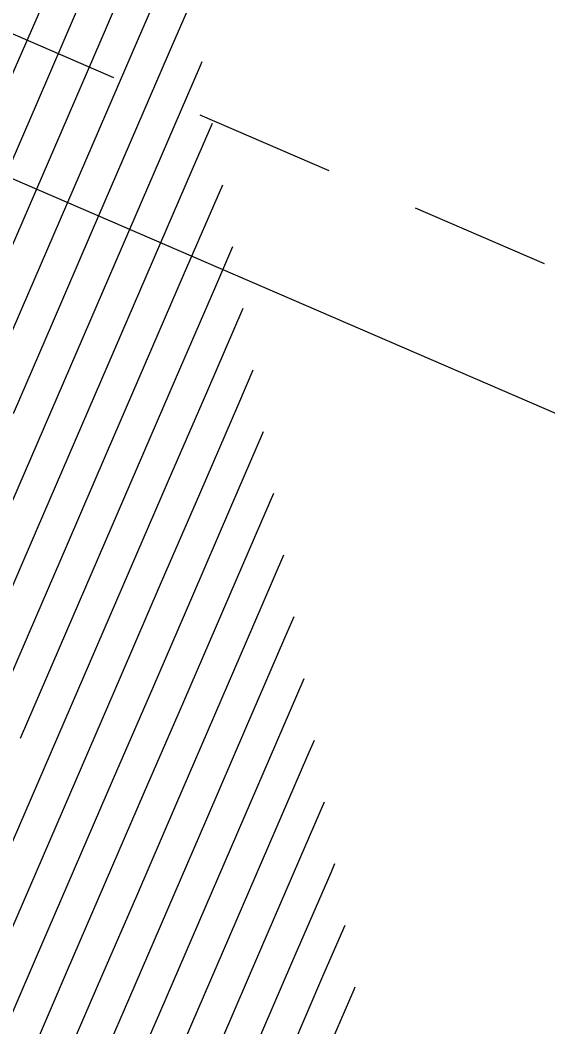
# Model space of a CAD drawing. Header units: millimetres. Extents: x 12535370 to 12592842, y 356201668 to 356234587.
# Drawn here: x 12556657 to 12557847, y 356220510 to 356222781 of the extents above; entities that cross this region are included whole.
import ezdxf
from ezdxf.enums import TextEntityAlignment as Align

# ---------------------------------------------------------------- set-up
doc = ezdxf.new("R2010")
doc.units = ezdxf.units.MM
doc.header["$MEASUREMENT"] = 0
doc.linetypes.add('Dashed Long', pattern=[529.166651, 317.499995, -211.666656])
doc.linetypes.add('Dot & Dashed', pattern=[6702.78, 3527.78, -1763.89, 0, -1411.11])
for name, color, linetype, lineweight in [('New_255 Plangrafiken_Pen_No__39', 8, 'Continuous', 13), ('New_290 Raster _ Achsen_Pen_No__108', 7, 'Continuous', 13), ('New_Baulinie_Pen_No__21', 1, 'Continuous', 13), ('New_GRUNDSTÜCKSGRENZE_Pen_No__1', 7, 'Continuous', 13)]:
    doc.layers.add(name, color=color, linetype=linetype, lineweight=lineweight)
doc.layers.add('New_290 Raster _ Achsen', color=7, linetype='Continuous')
doc.layers.add('New_GRUNDSTÜCKSGRENZE', color=7, linetype='Continuous')
doc.styles.add('GENERATED_STYLE_1', font='arial.ttf')
doc.dimstyles.new('GENERATED_STYLE__1', dxfattribs={"dimtxt": 125, "dimasz": 47.5, "dimexe": 0.18, "dimexo": 2, "dimgap": 0, "dimtad": 1, "dimlfac": 0.001, "dimzin": 0, "dimdsep": 46, "dimtxsty": 'GENERATED_STYLE_1', "dimblk": 'ARROWHEAD_2', "dimblk1": 'ARROWHEAD_2', "dimblk2": 'ARROWHEAD_2', "dimcen": 0.09, "dimclrd": 7, "dimclre": 7, "dimclrt": 7, "dimadec": 0, "dimazin": 0, "dimtfac": 1, "dimtdec": 4, "dimtmove": 0, "dimatfit": 3, "dimfxl": 1, "dimtolj": 1, "dimtzin": 0, "dimarcsym": 0})

# ---------------------------------------------------------------- blocks, each defined once
blk = doc.blocks.new('*X17', base_point=(12240439.2, 356160438.4))
at = {"layer": 'New_255 Plangrafiken_Pen_No__39', "color": 8, "linetype": 'Continuous', "lineweight": 13}
for p, q in [((12556941, 356222972.9), (12556852.9, 356222769)), ((12556941, 356222972.9), (12556852.9, 356222769)), ((12557011, 356222942.7), (12556923, 356222738.7)), ((12557011, 356222942.7), (12556923, 356222738.7)), ((12556712.8, 356222829.5), (12556624.7, 356222625.6)), ((12556712.8, 356222829.5), (12556624.7, 356222625.6)), ((12557043.9, 356222826.3), (12556993, 356222708.5)), ((12557043.9, 356222826.3), (12556993, 356222708.5)), ((12556782.8, 356222799.3), (12556694.8, 356222595.4)), ((12556782.8, 356222799.3), (12556694.8, 356222595.4)), ((12556852.9, 356222769), (12556764.8, 356222565.1)), ((12556852.9, 356222769), (12556764.8, 356222565.1)), ((12556923, 356222738.7), (12556834.9, 356222534.8)), ((12556923, 356222738.7), (12556834.9, 356222534.8)), ((12556993, 356222708.5), (12556904.9, 356222504.6)), ((12556993, 356222708.5), (12556904.9, 356222504.6)), ((12557066.9, 356222687.1), (12557063.1, 356222678.2)), ((12557066.9, 356222687.1), (12557063.1, 356222678.2)), ((12557063.1, 356222678.2), (12556975, 356222474.3)), ((12557063.1, 356222678.2), (12556975, 356222474.3)), ((12556694.8, 356222595.4), (12556606.7, 356222391.4)), ((12556694.8, 356222595.4), (12556606.7, 356222391.4)), ((12556764.8, 356222565.1), (12556676.7, 356222361.2)), ((12556764.8, 356222565.1), (12556676.7, 356222361.2)), ((12557089.9, 356222547.9), (12557045, 356222444)), ((12557089.9, 356222547.9), (12557045, 356222444)), ((12556834.9, 356222534.8), (12556746.8, 356222330.9)), ((12556834.9, 356222534.8), (12556746.8, 356222330.9)), ((12556904.9, 356222504.6), (12556816.8, 356222300.7)), ((12556904.9, 356222504.6), (12556816.8, 356222300.7)), ((12556975, 356222474.3), (12556886.9, 356222270.4)), ((12556975, 356222474.3), (12556886.9, 356222270.4)), ((12557045, 356222444), (12556956.9, 356222240.1)), ((12557045, 356222444), (12556956.9, 356222240.1)), ((12557112.9, 356222408.7), (12557027, 356222209.9)), ((12557112.9, 356222408.7), (12557027, 356222209.9)), ((12556676.7, 356222361.2), (12556588.6, 356222157.3)), ((12556676.7, 356222361.2), (12556588.6, 356222157.3)), ((12556746.8, 356222330.9), (12556658.7, 356222127)), ((12556746.8, 356222330.9), (12556658.7, 356222127)), ((12556816.8, 356222300.7), (12556728.8, 356222096.7)), ((12556816.8, 356222300.7), (12556728.8, 356222096.7)), ((12556886.9, 356222270.4), (12556798.8, 356222066.5)), ((12556886.9, 356222270.4), (12556798.8, 356222066.5)), ((12557135.9, 356222269.5), (12557097.1, 356222179.6)), ((12557135.9, 356222269.5), (12557097.1, 356222179.6)), ((12556956.9, 356222240.1), (12556868.9, 356222036.2)), ((12556956.9, 356222240.1), (12556868.9, 356222036.2)), ((12557027, 356222209.9), (12556938.9, 356222006)), ((12557027, 356222209.9), (12556938.9, 356222006)), ((12557097.1, 356222179.6), (12557009, 356221975.7)), ((12557097.1, 356222179.6), (12557009, 356221975.7)), ((12556658.7, 356222127), (12556570.6, 356221923.1)), ((12556658.7, 356222127), (12556570.6, 356221923.1)), ((12557158.9, 356222130.3), (12557079, 356221945.4)), ((12557158.9, 356222130.3), (12557079, 356221945.4)), ((12556728.8, 356222096.7), (12556640.7, 356221892.8)), ((12556728.8, 356222096.7), (12556640.7, 356221892.8)), ((12556798.8, 356222066.5), (12556710.7, 356221862.6)), ((12556798.8, 356222066.5), (12556710.7, 356221862.6)), ((12556868.9, 356222036.2), (12556780.8, 356221832.3)), ((12556868.9, 356222036.2), (12556780.8, 356221832.3)), ((12556938.9, 356222006), (12556850.8, 356221802.1)), ((12556938.9, 356222006), (12556850.8, 356221802.1)), ((12557181.9, 356221991.1), (12557149.1, 356221915.2)), ((12557181.9, 356221991.1), (12557149.1, 356221915.2)), ((12557009, 356221975.7), (12556920.9, 356221771.8)), ((12557009, 356221975.7), (12556920.9, 356221771.8)), ((12557079, 356221945.4), (12556990.9, 356221741.5)), ((12557079, 356221945.4), (12556990.9, 356221741.5)), ((12557149.1, 356221915.2), (12557061, 356221711.3)), ((12557149.1, 356221915.2), (12557061, 356221711.3)), ((12556710.7, 356221862.6), (12556622.6, 356221658.7)), ((12556710.7, 356221862.6), (12556622.6, 356221658.7)), ((12557204.9, 356221851.9), (12557131, 356221681)), ((12557204.9, 356221851.9), (12557131, 356221681)), ((12556780.8, 356221832.3), (12556692.7, 356221628.4)), ((12556780.8, 356221832.3), (12556692.7, 356221628.4)), ((12556850.8, 356221802.1), (12556762.7, 356221598.1)), ((12556850.8, 356221802.1), (12556762.7, 356221598.1)), ((12556920.9, 356221771.8), (12556832.8, 356221567.9)), ((12556920.9, 356221771.8), (12556832.8, 356221567.9)), ((12556990.9, 356221741.5), (12556902.9, 356221537.6)), ((12556990.9, 356221741.5), (12556902.9, 356221537.6)), ((12557061, 356221711.3), (12556972.9, 356221507.4)), ((12557061, 356221711.3), (12556972.9, 356221507.4)), ((12557227.9, 356221712.7), (12557201.1, 356221650.7)), ((12557227.9, 356221712.7), (12557201.1, 356221650.7)), ((12557131, 356221681), (12557043, 356221477.1)), ((12557131, 356221681), (12557043, 356221477.1)), ((12557201.1, 356221650.7), (12557113, 356221446.8)), ((12557201.1, 356221650.7), (12557113, 356221446.8)), ((12556692.7, 356221628.4), (12556604.6, 356221424.5)), ((12556692.7, 356221628.4), (12556604.6, 356221424.5)), ((12556762.7, 356221598.1), (12556674.7, 356221394.2)), ((12556762.7, 356221598.1), (12556674.7, 356221394.2)), ((12557250.9, 356221573.5), (12557183.1, 356221416.6)), ((12557250.9, 356221573.5), (12557183.1, 356221416.6)), ((12556832.8, 356221567.9), (12556744.7, 356221364)), ((12556832.8, 356221567.9), (12556744.7, 356221364)), ((12556902.9, 356221537.6), (12556814.8, 356221333.7)), ((12556902.9, 356221537.6), (12556814.8, 356221333.7)), ((12556972.9, 356221507.4), (12556884.8, 356221303.4)), ((12556972.9, 356221507.4), (12556884.8, 356221303.4)), ((12557043, 356221477.1), (12556954.9, 356221273.2)), ((12557043, 356221477.1), (12556954.9, 356221273.2)), ((12557113, 356221446.8), (12557024.9, 356221242.9)), ((12557113, 356221446.8), (12557024.9, 356221242.9)), ((12557273.9, 356221434.3), (12557253.1, 356221386.3)), ((12557273.9, 356221434.3), (12557253.1, 356221386.3)), ((12557183.1, 356221416.6), (12557095, 356221212.7)), ((12557183.1, 356221416.6), (12557095, 356221212.7)), ((12556674.7, 356221394.2), (12556586.6, 356221190.3)), ((12556674.7, 356221394.2), (12556586.6, 356221190.3)), ((12557253.1, 356221386.3), (12557165, 356221182.4)), ((12557253.1, 356221386.3), (12557165, 356221182.4)), ((12556744.7, 356221364), (12556656.6, 356221160.1)), ((12556744.7, 356221364), (12556656.6, 356221160.1)), ((12556814.8, 356221333.7), (12556726.7, 356221129.8)), ((12556814.8, 356221333.7), (12556726.7, 356221129.8)), ((12556884.8, 356221303.4), (12556796.7, 356221099.5)), ((12556884.8, 356221303.4), (12556796.7, 356221099.5)), ((12557296.9, 356221295.1), (12557235.1, 356221152.1)), ((12557296.9, 356221295.1), (12557235.1, 356221152.1)), ((12556954.9, 356221273.2), (12556866.8, 356221069.3)), ((12556954.9, 356221273.2), (12556866.8, 356221069.3)), ((12557024.9, 356221242.9), (12556936.8, 356221039)), ((12557024.9, 356221242.9), (12556936.8, 356221039)), ((12557095, 356221212.7), (12557006.9, 356221008.7)), ((12557095, 356221212.7), (12557006.9, 356221008.7)), ((12557165, 356221182.4), (12557077, 356220978.5)), ((12557165, 356221182.4), (12557077, 356220978.5)), ((12557235.1, 356221152.1), (12557147, 356220948.2)), ((12557235.1, 356221152.1), (12557147, 356220948.2)), ((12557319.9, 356221155.9), (12557305.1, 356221121.9)), ((12557319.9, 356221155.9), (12557305.1, 356221121.9)), ((12556726.7, 356221129.8), (12556638.6, 356220925.9)), ((12556726.7, 356221129.8), (12556638.6, 356220925.9)), ((12557305.1, 356221121.9), (12557217.1, 356220918)), ((12557305.1, 356221121.9), (12557217.1, 356220918)), ((12556796.7, 356221099.5), (12556708.7, 356220895.6)), ((12556796.7, 356221099.5), (12556708.7, 356220895.6)), ((12556866.8, 356221069.3), (12556778.7, 356220865.4)), ((12556866.8, 356221069.3), (12556778.7, 356220865.4)), ((12556936.8, 356221039), (12556848.8, 356220835.1)), ((12556936.8, 356221039), (12556848.8, 356220835.1)), ((12557006.9, 356221008.7), (12556918.8, 356220804.8)), ((12557006.9, 356221008.7), (12556918.8, 356220804.8)), ((12557342.9, 356221016.7), (12557287.1, 356220887.7)), ((12557342.9, 356221016.7), (12557287.1, 356220887.7)), ((12557077, 356220978.5), (12556988.9, 356220774.6)), ((12557077, 356220978.5), (12556988.9, 356220774.6)), ((12557147, 356220948.2), (12557058.9, 356220744.3)), ((12557147, 356220948.2), (12557058.9, 356220744.3)), ((12557217.1, 356220918), (12557129, 356220714)), ((12557217.1, 356220918), (12557129, 356220714)), ((12556708.7, 356220895.6), (12556620.6, 356220691.7)), ((12556708.7, 356220895.6), (12556620.6, 356220691.7)), ((12556778.7, 356220865.4), (12556690.6, 356220661.4)), ((12556778.7, 356220865.4), (12556690.6, 356220661.4)), ((12557287.1, 356220887.7), (12557199, 356220683.8)), ((12557287.1, 356220887.7), (12557199, 356220683.8)), ((12557365.9, 356220877.6), (12557357.2, 356220857.4)), ((12557365.9, 356220877.6), (12557357.2, 356220857.4)), ((12557357.2, 356220857.4), (12557269.1, 356220653.5)), ((12557357.2, 356220857.4), (12557269.1, 356220653.5)), ((12556848.8, 356220835.1), (12556760.7, 356220631.2)), ((12556848.8, 356220835.1), (12556760.7, 356220631.2)), ((12556918.8, 356220804.8), (12556830.7, 356220600.9)), ((12556918.8, 356220804.8), (12556830.7, 356220600.9)), ((12556988.9, 356220774.6), (12556900.8, 356220570.7)), ((12556988.9, 356220774.6), (12556900.8, 356220570.7)), ((12557058.9, 356220744.3), (12556970.8, 356220540.4)), ((12557058.9, 356220744.3), (12556970.8, 356220540.4)), ((12557388.9, 356220738.4), (12557339.1, 356220623.3)), ((12557388.9, 356220738.4), (12557339.1, 356220623.3)), ((12557129, 356220714), (12557040.9, 356220510.1)), ((12557129, 356220714), (12557040.9, 356220510.1)), ((12557199, 356220683.8), (12557110.9, 356220479.9)), ((12557199, 356220683.8), (12557110.9, 356220479.9)), ((12556690.6, 356220661.4), (12556602.5, 356220457.5)), ((12556690.6, 356220661.4), (12556602.5, 356220457.5)), ((12557269.1, 356220653.5), (12557181, 356220449.6)), ((12557269.1, 356220653.5), (12557181, 356220449.6)), ((12556760.7, 356220631.2), (12556672.6, 356220427.3)), ((12556760.7, 356220631.2), (12556672.6, 356220427.3)), ((12557339.1, 356220623.3), (12557251.1, 356220419.3)), ((12557339.1, 356220623.3), (12557251.1, 356220419.3)), ((12556830.7, 356220600.9), (12556742.6, 356220397)), ((12556830.7, 356220600.9), (12556742.6, 356220397)), ((12557409.2, 356220593), (12557321.1, 356220389.1)), ((12557409.2, 356220593), (12557321.1, 356220389.1)), ((12557411.9, 356220599.2), (12557409.2, 356220593)), ((12557411.9, 356220599.2), (12557409.2, 356220593)), ((12556900.8, 356220570.7), (12556812.7, 356220366.7)), ((12556900.8, 356220570.7), (12556812.7, 356220366.7)), ((12556970.8, 356220540.4), (12556882.8, 356220336.5)), ((12556970.8, 356220540.4), (12556882.8, 356220336.5)), ((12557040.9, 356220510.1), (12556952.8, 356220306.2)), ((12557040.9, 356220510.1), (12556952.8, 356220306.2))]:
    blk.add_line(p, q, dxfattribs=at)
blk = doc.blocks.new('Fill_3', base_point=(12240439.2, 356160438.4))
at = {"layer": 'New_255 Plangrafiken_Pen_No__39', "color": 8, "linetype": 'Continuous', "lineweight": 13}
blk.add_blockref('*X17', (12240439.2, 356160438.4), dxfattribs=at)
blk = doc.blocks.new('Standard grid marker[35]', base_point=(12542916.7, 356228351.1))
at = {"layer": 'New_290 Raster _ Achsen_Pen_No__108', "color": 7, "linetype": 'Dot & Dashed', "lineweight": 13}
blk.add_line((12543834.8, 356227954.6), (12564850.8, 356218876), dxfattribs=at)
at = {"layer": 'New_290 Raster _ Achsen_Pen_No__108', "color": 7, "lineweight": 13, "style": 'GENERATED_STYLE_1'}
for tag, p in [('AC_MarkerText_1_0', (12542799.4, 356228486.6)), ('AC_MarkerText_1_1', (12565972.8, 356218476.1))]:
    blk.add_attdef(tag, text='', height=150, rotation=336.6365, dxfattribs=at).set_placement(p, align=Align.TOP_CENTER)
blk = doc.blocks.new('*D175', base_point=(12240439.2, 356160438.4))
at = {"layer": 'New_GRUNDSTÜCKSGRENZE_Pen_No__1', "color": 7, "linetype": 'Continuous', "lineweight": 13, "transparency": 16777216}
for p, q in [((12558057.6, 356223871.2), (12558052.9, 356223901.4)), ((12558103.9, 356223878.4), (12558011.3, 356223863.9)), ((12558091.3, 356223858.2), (12558023.9, 356223884.2)), ((12560800.1, 356206349.1), (12558057.6, 356223871.2)), ((12560846.5, 356206356.4), (12560753.8, 356206341.9)), ((12560766.5, 356206362.1), (12560833.8, 356206336.1)), ((12560804.9, 356206318.9), (12560800.1, 356206349.1))]:
    blk.add_line(p, q, dxfattribs=at)
at = {"layer": 'New_GRUNDSTÜCKSGRENZE_Pen_No__1', "color": 7, "lineweight": 13, "transparency": 16777216, "insert": (12559385.9, 356215352.4), "char_height": 125, "attachment_point": 7, "rotation": 278.8957, "style": 'GENERATED_STYLE_1'}
blk.add_mtext('\\A1;{\\pql;\\fArial|b0|i0|c0|p0;\\W1.000000;17,73\\fArial|b0|i0|c0|p0;\\W1.000000;\\A1{\\H.66x;\\S5^  ;}}', dxfattribs=at)
blk = doc.blocks.new('ARROWHEAD_2')
at = {"color": 0, "linetype": 'Continuous', "lineweight": 0}
for p, q in [((-0.378, -0.655), (0.378, 0.655)), ((0, 0), (-1, 0))]:
    blk.add_line(p, q, dxfattribs=at)

msp = doc.modelspace()

# ---------------------------------------------------------------- linework, layer by layer
at = {"layer": 'New_Baulinie_Pen_No__21', "color": 1, "linetype": 'Dashed Long', "lineweight": 13}
msp.add_lwpolyline([(12541516.719, 356229282.727), (12561182.515, 356220787.43)], dxfattribs=at)

# ---------------------------------------------------------------- block references
at = {"layer": 'New_255 Plangrafiken_Pen_No__39', "color": 8, "linetype": 'Continuous', "lineweight": 13}
msp.add_blockref('Fill_3', (12240439.157, 356160438.356), dxfattribs=at)
at = {"layer": 'New_290 Raster _ Achsen', "color": 7, "linetype": 'Continuous', "lineweight": 13}
msp.add_blockref('Standard grid marker[35]', (12542916.746, 356228351.144), dxfattribs=at)

# ---------------------------------------------------------------- dimensions: what is measured, and where the dimension line sits
at = {"layer": 'New_GRUNDSTÜCKSGRENZE', "color": 7, "linetype": 'Continuous', "lineweight": 13}
dim = msp.add_linear_dim(base=(12558057.61, 356223871.19), p1=(12557854.794, 356205888.099), p2=(12555111.397, 356223410.052), angle=98.895694, dimstyle='GENERATED_STYLE__1', dxfattribs=at)
dim.commit()
dim.dimension.update_dxf_attribs({"geometry": '*D175', "text_midpoint": (12559535.694, 356214993.547), "dimtype": 160, "text_rotation": 278.895694})

doc.saveas('drawing.dxf')
